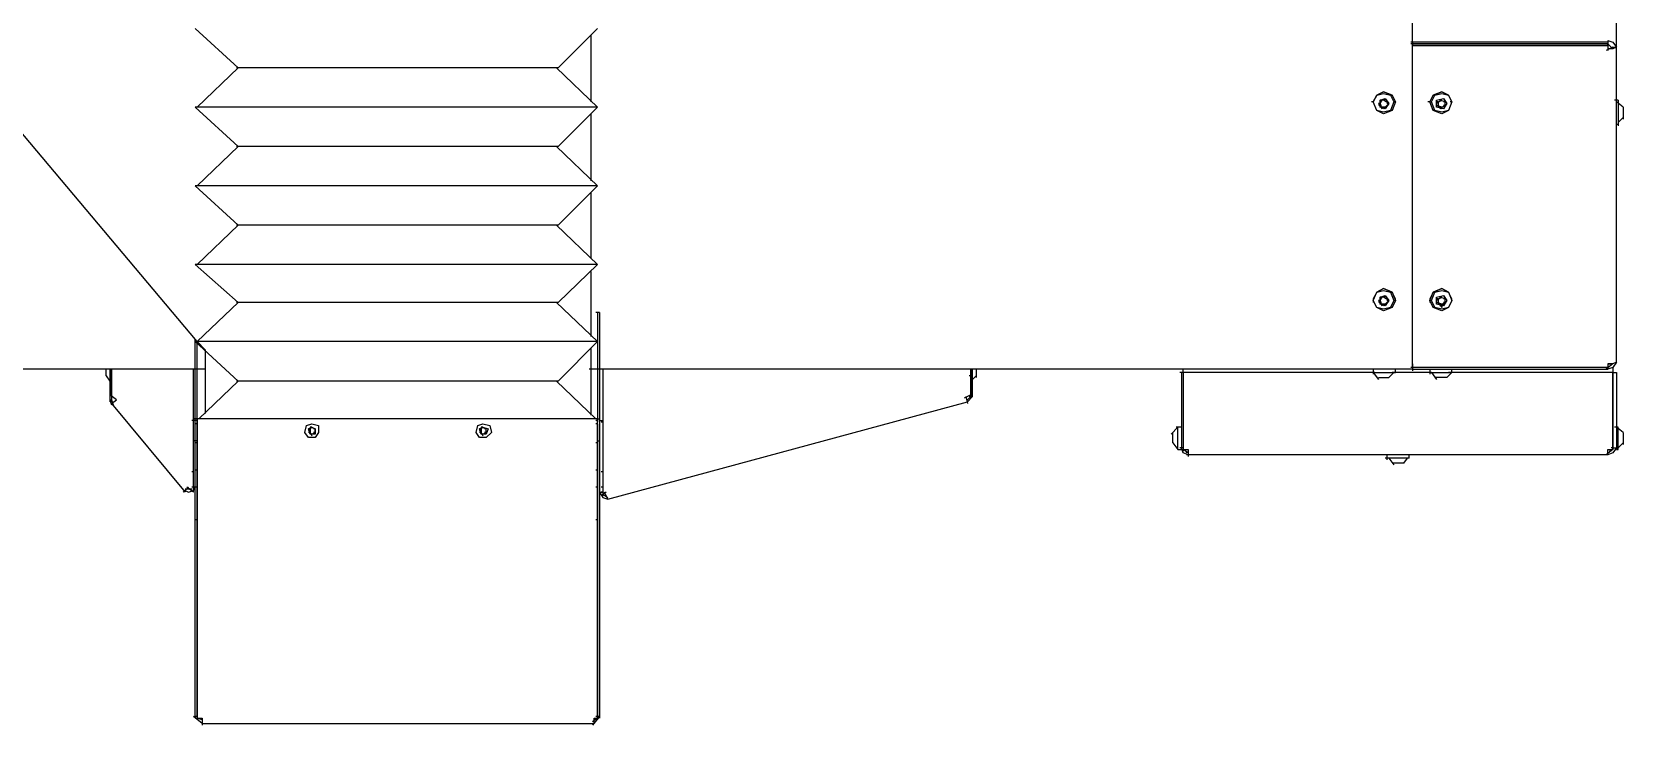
# Model space of a CAD drawing. Header units: inches. Extents: x 13215 to 16529, y 27038 to 34809.
# Drawn here: x 15415 to 16528, y 27038 to 27523 of the extents above; entities that cross this region are included whole.
import ezdxf

# ---------------------------------------------------------------- set-up
doc = ezdxf.new("R2010")
doc.units = ezdxf.units.IN
doc.header["$MEASUREMENT"] = 0
doc.layers.add('MAQUINAS', color=181, linetype='Continuous')

msp = doc.modelspace()

# ---------------------------------------------------------------- linework, layer by layer
at = {"layer": 'MAQUINAS'}
for points in [[(16523.3, 27512.7), (16523.3, 27591.7)], [(16380.7, 27517.5), (16380.7, 27539)], [(15559.1, 27498.3), (15529.1, 27525.9)], [(15783, 27498.3), (15810.6, 27525.9)], [(15805.8, 27521.1), (15805.8, 27474.4)], [(16517.3, 27516.3), (16379.5, 27516.3)], [(16517.3, 27515.1), (16379.5, 27515.1)], [(16380.7, 27516.3), (16380.7, 27517.5)], [(16380.7, 27516.3), (16380.7, 27517.5)], [(16380.7, 27516.3), (16380.7, 27513.9)], [(16380.7, 27511.5), (16380.7, 27516.3)], [(16380.7, 27513.9), (16380.7, 27515.1)], [(16380.7, 27515.1), (16517.3, 27515.1)], [(16380.7, 27513.9), (16517.3, 27513.9)], [(16380.7, 27288.7), (16380.7, 27513.9)], [(16380.7, 27291.1), (16380.7, 27511.5)], [(16419.1, 27515.1), (16417.9, 27515.1)], [(16419.1, 27515.1), (16417.9, 27515.1)], [(16420.3, 27515.1), (16419.1, 27515.1)], [(16520.9, 27512.7), (16516.1, 27510.3)], [(16517.3, 27517.5), (16520.9, 27516.3), (16523.3, 27512.7)], [(16517.3, 27517.5), (16517.3, 27515.1)], [(16517.3, 27516.3), (16517.3, 27513.9)], [(16517.3, 27513.9), (16517.3, 27515.1)], [(16517.3, 27515.1), (16520.9, 27511.5)], [(16517.3, 27513.9), (16517.3, 27510.3)], [(16523.3, 27512.7), (16520.9, 27511.5), (16517.3, 27511.5)], [(16520.9, 27512.7), (16523.3, 27512.7)], [(16523.3, 27292.3), (16523.3, 27512.7)], [(15530.3, 27470.8), (15559.1, 27498.3)], [(15783, 27498.3), (15557.9, 27498.3)], [(15810.6, 27470.8), (15781.9, 27498.3)], [(16368.8, 27474.4), (16366.4, 27479.1), (16360.4, 27481.5), (16355.6, 27479.1), (16353.2, 27474.4)], [(16368.8, 27474.4), (16366.4, 27468.4), (16360.4, 27466), (16355.6, 27468.4), (16353.2, 27474.4), (16355.6, 27479.1), (16360.4, 27481.5), (16366.4, 27479.1), (16368.8, 27474.4)], [(16367.6, 27474.4), (16365.2, 27468.4), (16360.4, 27467.2), (16355.6, 27468.4), (16353.2, 27474.4), (16355.6, 27479.1), (16360.4, 27480.3), (16365.2, 27479.1), (16367.6, 27474.4)], [(16408.3, 27474.4), (16405.9, 27479.1), (16401.1, 27481.5), (16395.1, 27479.1), (16392.7, 27474.4)], [(16392.7, 27474.4), (16395.1, 27479.1), (16401.1, 27481.5), (16405.9, 27479.1), (16408.3, 27474.4), (16405.9, 27468.4), (16401.1, 27466), (16395.1, 27468.4), (16392.7, 27474.4)], [(16408.3, 27474.4), (16405.9, 27468.4), (16401.1, 27467.2), (16396.3, 27468.4), (16393.9, 27474.4), (16396.3, 27479.1), (16401.1, 27480.3), (16405.9, 27479.1), (16408.3, 27474.4)], [(15810.6, 27470.8), (15529.1, 27470.8)], [(15559.1, 27443.2), (15529.1, 27470.8)], [(15783, 27443.2), (15810.6, 27470.8)], [(15805.8, 27466), (15805.8, 27419.3)], [(16353.2, 27474.4), (16352, 27474.4)], [(16359.2, 27475.6), (16356.8, 27472)], [(16359.2, 27475.6), (16356.8, 27472)], [(16358, 27473.2), (16356.8, 27473.2)], [(16359.2, 27470.8), (16356.8, 27473.2)], [(16364, 27473.2), (16361.6, 27469.6), (16358, 27470.8), (16358, 27475.6), (16361.6, 27476.7), (16364, 27473.2)], [(16359.2, 27475.6), (16358, 27475.6)], [(16361.6, 27475.6), (16358, 27475.6)], [(16361.6, 27475.6), (16358, 27475.6)], [(16358, 27473.2), (16359.2, 27469.6)], [(16358, 27473.2), (16359.2, 27469.6)], [(16359.2, 27470.8), (16358, 27470.8)], [(16359.2, 27470.8), (16358, 27470.8)], [(16359.2, 27470.8), (16358, 27470.8)], [(16361.6, 27470.8), (16358, 27470.8)], [(16359.2, 27470.8), (16358, 27470.8)], [(16359.2, 27470.8), (16361.6, 27470.8)], [(16359.2, 27470.8), (16361.6, 27470.8)], [(16361.6, 27475.6), (16360.4, 27475.6)], [(16364, 27473.2), (16360.4, 27475.6)], [(16364, 27473.2), (16360.4, 27475.6)], [(16364, 27473.2), (16360.4, 27469.6)], [(16361.6, 27470.8), (16360.4, 27470.8)], [(16361.6, 27470.8), (16360.4, 27470.8)], [(16361.6, 27470.8), (16360.4, 27470.8)], [(16361.6, 27470.8), (16360.4, 27470.8)], [(16361.6, 27470.8), (16364, 27473.2)], [(16361.6, 27470.8), (16364, 27473.2)], [(16364, 27473.2), (16362.8, 27473.2)], [(16364, 27473.2), (16362.8, 27473.2)], [(16368.8, 27474.4), (16367.6, 27474.4)], [(16392.7, 27474.4), (16391.5, 27474.4)], [(16404.7, 27473.2), (16402.3, 27469.6), (16397.5, 27470.8), (16397.5, 27475.6), (16402.3, 27476.7), (16404.7, 27473.2)], [(16401.1, 27475.6), (16397.5, 27473.2)], [(16401.1, 27475.6), (16397.5, 27473.2)], [(16398.7, 27474.4), (16397.5, 27474.4)], [(16398.7, 27472), (16397.5, 27472)], [(16401.1, 27470.8), (16397.5, 27472)], [(16398.7, 27472), (16397.5, 27472)], [(16398.7, 27474.4), (16398.7, 27470.8)], [(16398.7, 27474.4), (16398.7, 27470.8)], [(16398.7, 27472), (16401.1, 27469.6)], [(16398.7, 27472), (16401.1, 27469.6)], [(16401.1, 27475.6), (16399.9, 27475.6)], [(16403.5, 27474.4), (16399.9, 27475.6)], [(16403.5, 27474.4), (16399.9, 27475.6)], [(16403.5, 27472), (16399.9, 27469.6)], [(16401.1, 27470.8), (16399.9, 27470.8)], [(16401.1, 27470.8), (16399.9, 27470.8)], [(16401.1, 27470.8), (16399.9, 27470.8)], [(16401.1, 27470.8), (16399.9, 27470.8)], [(16401.1, 27470.8), (16403.5, 27472)], [(16401.1, 27470.8), (16403.5, 27472)], [(16403.5, 27474.4), (16402.3, 27474.4)], [(16403.5, 27472), (16402.3, 27472)], [(16403.5, 27472), (16402.3, 27472)], [(16403.5, 27472), (16403.5, 27474.4)], [(16403.5, 27472), (16403.5, 27474.4)], [(16408.3, 27474.4), (16407.1, 27474.4)], [(16524.5, 27475.6), (16522.1, 27475.6)], [(16528.1, 27470.8), (16523.3, 27474.4)], [(16524.5, 27475.6), (16524.5, 27457.6)], [(16528.1, 27470.8), (16528.1, 27462.4)], [(15530.3, 27306.7), (15404.6, 27456.4)], [(16523.3, 27458.8), (16524.5, 27458.8)], [(16524.5, 27460), (16528.1, 27463.6)], [(15530.3, 27415.7), (15559.1, 27443.2)], [(15783, 27443.2), (15557.9, 27443.2)], [(15810.6, 27415.7), (15781.9, 27443.2)], [(15810.6, 27415.7), (15529.1, 27415.7)], [(15559.1, 27388.1), (15529.1, 27415.7)], [(15783, 27388.1), (15810.6, 27415.7)], [(15805.8, 27410.9), (15805.8, 27365.4)], [(15530.3, 27360.6), (15559.1, 27388.1)], [(15783, 27388.1), (15557.9, 27388.1)], [(15810.6, 27360.6), (15781.9, 27388.1)], [(15810.6, 27360.6), (15529.1, 27360.6)], [(15559.1, 27334.2), (15529.1, 27360.6)], [(15783, 27334.2), (15810.6, 27360.6)], [(15805.8, 27355.8), (15805.8, 27310.3)], [(16368.8, 27336.6), (16366.4, 27341.4), (16360.4, 27343.8), (16355.6, 27341.4), (16353.2, 27336.6)], [(16353.2, 27335.4), (16355.6, 27341.4), (16360.4, 27343.8), (16366.4, 27341.4), (16368.8, 27335.4), (16366.4, 27330.6), (16360.4, 27328.2), (16355.6, 27330.6), (16353.2, 27335.4)], [(16408.3, 27336.6), (16405.9, 27341.4), (16401.1, 27343.8), (16395.1, 27341.4), (16392.7, 27336.6)], [(16408.3, 27335.4), (16405.9, 27330.6), (16401.1, 27328.2), (16395.1, 27330.6), (16392.7, 27335.4), (16395.1, 27341.4), (16401.1, 27343.8), (16405.9, 27341.4), (16408.3, 27335.4)], [(15530.3, 27306.7), (15559.1, 27334.2)], [(15783, 27334.2), (15557.9, 27334.2)], [(15810.6, 27306.7), (15781.9, 27334.2)], [(16367.6, 27335.4), (16365.2, 27330.6), (16360.4, 27329.4), (16355.6, 27330.6), (16353.2, 27335.4), (16355.6, 27341.4), (16360.4, 27342.6), (16365.2, 27341.4), (16367.6, 27335.4)], [(16353.2, 27336.6), (16353.2, 27334.2)], [(16359.2, 27337.8), (16356.8, 27334.2)], [(16359.2, 27337.8), (16356.8, 27334.2)], [(16358, 27335.4), (16356.8, 27335.4)], [(16359.2, 27333), (16356.8, 27335.4)], [(16364, 27335.4), (16361.6, 27331.8), (16358, 27333), (16358, 27337.8), (16361.6, 27339), (16364, 27335.4)], [(16359.2, 27337.8), (16358, 27337.8)], [(16361.6, 27337.8), (16358, 27337.8)], [(16361.6, 27337.8), (16358, 27337.8)], [(16358, 27335.4), (16359.2, 27331.8)], [(16358, 27335.4), (16359.2, 27331.8)], [(16359.2, 27333), (16358, 27333)], [(16359.2, 27333), (16358, 27333)], [(16359.2, 27333), (16358, 27333)], [(16361.6, 27333), (16358, 27333)], [(16359.2, 27333), (16358, 27333)], [(16359.2, 27333), (16361.6, 27333)], [(16359.2, 27333), (16361.6, 27333)], [(16361.6, 27337.8), (16360.4, 27337.8)], [(16364, 27335.4), (16360.4, 27337.8)], [(16364, 27335.4), (16360.4, 27337.8)], [(16364, 27335.4), (16360.4, 27331.8)], [(16361.6, 27333), (16360.4, 27333)], [(16361.6, 27333), (16360.4, 27333)], [(16361.6, 27333), (16360.4, 27333)], [(16361.6, 27333), (16360.4, 27333)], [(16361.6, 27333), (16364, 27335.4)], [(16361.6, 27333), (16364, 27335.4)], [(16364, 27335.4), (16362.8, 27335.4)], [(16364, 27335.4), (16362.8, 27335.4)], [(16368.8, 27335.4), (16368.8, 27336.6)], [(16392.7, 27336.6), (16392.7, 27334.2)], [(16408.3, 27335.4), (16405.9, 27330.6), (16401.1, 27329.4), (16396.3, 27330.6), (16393.9, 27335.4), (16396.3, 27341.4), (16401.1, 27342.6), (16405.9, 27341.4), (16408.3, 27335.4)], [(16404.7, 27335.4), (16402.3, 27331.8), (16397.5, 27333), (16397.5, 27337.8), (16402.3, 27339), (16404.7, 27335.4)], [(16401.1, 27337.8), (16397.5, 27335.4)], [(16401.1, 27337.8), (16397.5, 27335.4)], [(16398.7, 27336.6), (16397.5, 27336.6)], [(16398.7, 27334.2), (16397.5, 27334.2)], [(16401.1, 27333), (16397.5, 27334.2)], [(16398.7, 27334.2), (16397.5, 27334.2)], [(16398.7, 27336.6), (16398.7, 27333)], [(16398.7, 27336.6), (16398.7, 27333)], [(16398.7, 27334.2), (16401.1, 27330.6)], [(16398.7, 27334.2), (16401.1, 27330.6)], [(16401.1, 27337.8), (16399.9, 27337.8)], [(16403.5, 27336.6), (16399.9, 27337.8)], [(16403.5, 27336.6), (16399.9, 27337.8)], [(16403.5, 27334.2), (16399.9, 27331.8)], [(16401.1, 27333), (16399.9, 27333)], [(16401.1, 27331.8), (16403.5, 27334.2)], [(16401.1, 27331.8), (16403.5, 27334.2)], [(16401.1, 27333), (16401.1, 27330.6)], [(16401.1, 27333), (16401.1, 27330.6)], [(16403.5, 27336.6), (16402.3, 27336.6)], [(16403.5, 27334.2), (16402.3, 27334.2)], [(16403.5, 27334.2), (16402.3, 27334.2)], [(16403.5, 27334.2), (16403.5, 27336.6)], [(16403.5, 27334.2), (16403.5, 27336.6)], [(16408.3, 27335.4), (16408.3, 27336.6)], [(15810.6, 27327), (15809.4, 27327)], [(15811.8, 27327), (15809.4, 27327)], [(15810.6, 27327), (15810.6, 27251.6)], [(15811.8, 27327), (15810.6, 27327)], [(15811.8, 27327), (15811.8, 27251.6)], [(16401.1, 27331.8), (16399.9, 27331.8)], [(15529.1, 27252.8), (15529.1, 27307.9)], [(15810.6, 27306.7), (15529.1, 27306.7)], [(15559.1, 27279.1), (15529.1, 27306.7)], [(15536.3, 27300.7), (15530.3, 27306.7)], [(15530.3, 27252.8), (15530.3, 27306.7)], [(15536.3, 27256.4), (15536.3, 27300.7)], [(15783, 27279.1), (15810.6, 27306.7)], [(15805.8, 27301.9), (15805.8, 27255.2)], [(15529.1, 27287.5), (14894.3, 27287.5)], [(15466.8, 27282.7), (15466.8, 27287.5)], [(15469.2, 27287.5), (15469.2, 27264.7)], [(15470.4, 27287.5), (15470.4, 27264.7)], [(15470.4, 27269.5), (15470.4, 27287.5)], [(15527.9, 27201.3), (15527.9, 27287.5)], [(15536.3, 27287.5), (15529.1, 27287.5)], [(15810.6, 27287.5), (15804.6, 27287.5)], [(16380.7, 27287.5), (15810.6, 27287.5)], [(15814.2, 27287.5), (15814.2, 27250.4)], [(16071.7, 27268.3), (16071.7, 27287.5)], [(16071.7, 27287.5), (16071.7, 27268.3)], [(16072.9, 27268.3), (16072.9, 27287.5)], [(16075.3, 27287.5), (16075.3, 27281.5)], [(16220.2, 27285.1), (16220.2, 27287.5)], [(16353.2, 27287.5), (16353.2, 27283.9)], [(16368.8, 27285.1), (16368.8, 27287.5)], [(16517.3, 27288.7), (16379.5, 27288.7)], [(16380.7, 27287.5), (16379.5, 27287.5)], [(16380.7, 27291.1), (16380.7, 27286.3)], [(16380.7, 27287.5), (16517.3, 27287.5)], [(16392.7, 27287.5), (16392.7, 27283.9)], [(16408.3, 27285.1), (16408.3, 27287.5)], [(16520.9, 27291.1), (16516.1, 27287.5)], [(16523.3, 27292.3), (16520.9, 27288.7), (16517.3, 27287.5)], [(16523.3, 27292.3), (16520.9, 27291.1), (16517.3, 27291.1)], [(16517.3, 27291.1), (16519.7, 27291.1)], [(16517.3, 27291.1), (16519.7, 27291.1)], [(16517.3, 27291.1), (16517.3, 27287.5)], [(16517.3, 27287.5), (16517.3, 27288.7)], [(16519.7, 27291.1), (16518.5, 27291.1)], [(16520.9, 27288.7), (16520.9, 27283.9)], [(15466.8, 27282.7), (15469.2, 27279.1)], [(15531.5, 27252.8), (15559.1, 27279.1)], [(15783, 27279.1), (15557.9, 27279.1)], [(15809.4, 27252.8), (15781.9, 27279.1)], [(16071.7, 27282.7), (16070.5, 27282.7)], [(16072.9, 27280.3), (16075.3, 27282.7)], [(16220.2, 27285.1), (16217.8, 27285.1)], [(16219, 27285.1), (16219, 27231.2)], [(16354.4, 27285.1), (16219, 27285.1)], [(16220.2, 27285.1), (16219, 27285.1)], [(16354.4, 27285.1), (16219, 27285.1)], [(16220.2, 27285.1), (16220.2, 27231.2)], [(16220.2, 27285.1), (16220.2, 27230)], [(16353.2, 27285.1), (16368.8, 27285.1)], [(16353.2, 27285.1), (16356.8, 27280.3)], [(16356.8, 27281.5), (16364, 27281.5)], [(16364, 27281.5), (16367.6, 27285.1)], [(16393.9, 27285.1), (16366.4, 27285.1)], [(16393.9, 27285.1), (16366.4, 27285.1)], [(16392.7, 27285.1), (16408.3, 27285.1)], [(16393.9, 27285.1), (16397.5, 27280.3)], [(16404.7, 27281.5), (16396.3, 27281.5)], [(16404.7, 27281.5), (16408.3, 27285.1)], [(16520.9, 27285.1), (16405.9, 27285.1)], [(16520.9, 27285.1), (16405.9, 27285.1)], [(16520.9, 27285.1), (16519.7, 27285.1)], [(16520.9, 27231.2), (16520.9, 27285.1)], [(16520.9, 27285.1), (16520.9, 27231.2)], [(16520.9, 27285.1), (16523.3, 27285.1)], [(16523.3, 27285.1), (16523.3, 27231.2)], [(15470.4, 27275.5), (15469.2, 27275.5)], [(15474, 27265.9), (15469.2, 27269.5)], [(15469.2, 27265.9), (15470.4, 27262.4)], [(15469.2, 27265.9), (15470.4, 27265.9)], [(15470.4, 27265.9), (15471.6, 27262.4)], [(15470.4, 27263.5), (15474, 27265.9)], [(16071.7, 27269.5), (16066.9, 27267.1)], [(16068.1, 27268.3), (16069.3, 27263.5)], [(16069.3, 27264.7), (16072.9, 27268.3)], [(16069.3, 27265.9), (16071.7, 27268.3)], [(16072.9, 27268.3), (16070.5, 27268.3)], [(15470.4, 27263.5), (15521.9, 27201.3)], [(15817.8, 27196.5), (16069.3, 27264.7)], [(15527.9, 27251.6), (15526.7, 27251.6)], [(15529.1, 27251.6), (15526.7, 27251.6)], [(15530.3, 27252.8), (15527.9, 27252.8)], [(15527.9, 27204.9), (15527.9, 27251.6)], [(15530.3, 27252.8), (15529.1, 27252.8)], [(15810.6, 27252.8), (15529.1, 27252.8)], [(15529.1, 27237.2), (15529.1, 27252.8)], [(15530.3, 27251.6), (15529.1, 27251.6)], [(15530.3, 27251.6), (15529.1, 27251.6)], [(15530.3, 27249.2), (15529.1, 27249.2)], [(15530.3, 27252.8), (15530.3, 27234.8)], [(15530.3, 27251.6), (15530.3, 27252.8)], [(15530.3, 27249.2), (15530.3, 27251.6)], [(15530.3, 27237.2), (15530.3, 27249.2)], [(15610.6, 27249.2), (15615.4, 27248), (15615.4, 27243.2), (15613, 27239.6), (15608.2, 27239.6), (15605.8, 27243.2), (15607, 27248), (15610.6, 27249.2)], [(15610.6, 27246.8), (15608.2, 27244.4)], [(15610.6, 27246.8), (15608.2, 27244.4)], [(15610.6, 27246.8), (15613, 27245.6), (15613, 27242), (15609.4, 27242), (15608.2, 27245.6), (15610.6, 27246.8)], [(15609.4, 27245.6), (15608.2, 27245.6)], [(15609.4, 27243.2), (15608.2, 27243.2)], [(15610.6, 27246.8), (15609.4, 27246.8)], [(15613, 27245.6), (15609.4, 27246.8)], [(15613, 27245.6), (15609.4, 27246.8)], [(15609.4, 27245.6), (15609.4, 27242)], [(15609.4, 27245.6), (15609.4, 27242)], [(15609.4, 27243.2), (15610.6, 27240.8)], [(15609.4, 27243.2), (15610.6, 27240.8)], [(15610.6, 27242), (15613, 27243.2)], [(15610.6, 27242), (15613, 27243.2)], [(15613, 27245.6), (15611.8, 27245.6)], [(15613, 27243.2), (15611.8, 27243.2)], [(15613, 27243.2), (15613, 27245.6)], [(15613, 27243.2), (15613, 27245.6)], [(15730.3, 27249.2), (15735.1, 27248), (15736.3, 27243.2), (15732.7, 27239.6), (15728, 27239.6), (15725.6, 27243.2), (15726.8, 27248), (15730.3, 27249.2)], [(15730.3, 27246.8), (15728, 27244.4)], [(15730.3, 27246.8), (15728, 27244.4)], [(15730.3, 27246.8), (15733.9, 27245.6), (15732.7, 27242), (15729.1, 27242), (15728, 27245.6), (15730.3, 27246.8)], [(15729.1, 27245.6), (15728, 27245.6)], [(15729.1, 27243.2), (15728, 27243.2)], [(15730.3, 27246.8), (15729.1, 27246.8)], [(15732.7, 27245.6), (15729.1, 27246.8)], [(15732.7, 27245.6), (15729.1, 27246.8)], [(15729.1, 27245.6), (15729.1, 27242)], [(15729.1, 27245.6), (15729.1, 27242)], [(15729.1, 27243.2), (15730.3, 27240.8)], [(15729.1, 27243.2), (15730.3, 27240.8)], [(15730.3, 27242), (15732.7, 27243.2)], [(15730.3, 27242), (15732.7, 27243.2)], [(15732.7, 27245.6), (15731.5, 27245.6)], [(15732.7, 27243.2), (15731.5, 27243.2)], [(15732.7, 27243.2), (15732.7, 27245.6)], [(15732.7, 27243.2), (15732.7, 27245.6)], [(15810.6, 27252.8), (15809.4, 27252.8)], [(15810.6, 27251.6), (15809.4, 27251.6)], [(15810.6, 27251.6), (15809.4, 27251.6)], [(15810.6, 27249.2), (15809.4, 27249.2)], [(15810.6, 27236), (15810.6, 27252.8)], [(15810.6, 27252.8), (15811.8, 27252.8)], [(15810.6, 27252.8), (15810.6, 27250.4)], [(15810.6, 27249.2), (15810.6, 27251.6)], [(15810.6, 27249.2), (15810.6, 27236)], [(15811.8, 27252.8), (15811.8, 27236)], [(15811.8, 27251.6), (15814.2, 27251.6)], [(15814.2, 27250.4), (15813, 27250.4)], [(15814.2, 27251.6), (15814.2, 27198.9)], [(15814.2, 27251.6), (15814.2, 27200.1)], [(16216.6, 27246.8), (16211.8, 27242)], [(16213, 27236), (16213, 27243.2)], [(16219, 27246.8), (16215.4, 27246.8)], [(16216.6, 27231.2), (16216.6, 27246.8)], [(16524.5, 27246.8), (16522.1, 27246.8)], [(16528.1, 27243.2), (16523.3, 27246.8)], [(16524.5, 27231.2), (16524.5, 27246.8)], [(16528.1, 27243.2), (16528.1, 27234.8)], [(15530.3, 27237.2), (15527.9, 27237.2)], [(15529.1, 27044.4), (15529.1, 27237.2)], [(15530.3, 27236), (15529.1, 27236)], [(15530.3, 27236), (15529.1, 27236)], [(15530.3, 27237.2), (15530.3, 27234.8)], [(15530.3, 27044.4), (15530.3, 27237.2)], [(15530.3, 27236), (15530.3, 27042)], [(15610.6, 27242), (15609.4, 27242)], [(15730.3, 27242), (15729.1, 27242)], [(15810.6, 27236), (15809.4, 27236)], [(15810.6, 27236), (15809.4, 27236)], [(15810.6, 27237.2), (15810.6, 27234.8)], [(15810.6, 27237.2), (15810.6, 27043.2)], [(15810.6, 27237.2), (15811.8, 27237.2)], [(15810.6, 27043.2), (15810.6, 27236)], [(15811.8, 27237.2), (15811.8, 27043.2)], [(16213, 27236), (16216.6, 27231.2)], [(16220.2, 27232.4), (16217.8, 27232.4)], [(16219, 27231.2), (16219, 27232.4)], [(16223.8, 27227.6), (16220.2, 27228.8), (16219, 27232.4)], [(16220.2, 27232.4), (16219, 27232.4)], [(16523.3, 27232.4), (16520.9, 27228.8), (16517.3, 27227.6)], [(16520.9, 27232.4), (16519.7, 27232.4)], [(16520.9, 27232.4), (16523.3, 27232.4)], [(16523.3, 27231.2), (16523.3, 27232.4)], [(16524.5, 27232.4), (16528.1, 27236)], [(16216.6, 27231.2), (16219, 27231.2)], [(16223.8, 27228.8), (16220.2, 27231.2)], [(16220.2, 27231.2), (16223.8, 27231.2)], [(16221.4, 27231.2), (16222.6, 27228.8)], [(16517.3, 27227.6), (16222.6, 27227.6)], [(16223.8, 27231.2), (16223.8, 27226.4)], [(16378.3, 27225.2), (16361.6, 27225.2)], [(16362.8, 27227.6), (16362.8, 27224)], [(16364, 27225.2), (16367.6, 27220.4)], [(16374.7, 27221.6), (16366.4, 27221.6)], [(16374.7, 27221.6), (16377.1, 27225.2)], [(16378.3, 27225.2), (16378.3, 27227.6)], [(16520.9, 27231.2), (16516.1, 27227.6)], [(16517.3, 27227.6), (16517.3, 27231.2)], [(16517.3, 27231.2), (16520.9, 27231.2)], [(16518.5, 27230), (16520.9, 27231.2)], [(16523.3, 27231.2), (16524.5, 27231.2)], [(15527.9, 27215.6), (15526.7, 27215.6)], [(15530.3, 27216.8), (15529.1, 27216.8)], [(15810.6, 27216.8), (15809.4, 27216.8)], [(15814.2, 27215.6), (15813, 27215.6)], [(15524.3, 27204.9), (15520.7, 27201.3)], [(15521.9, 27203.7), (15526.7, 27203.7)], [(15521.9, 27202.5), (15524.3, 27201.3), (15527.9, 27202.5)], [(15527.9, 27201.3), (15523.1, 27204.9)], [(15527.9, 27204.9), (15526.7, 27204.9)], [(15529.1, 27204.9), (15526.7, 27204.9)], [(15527.9, 27204.9), (15526.7, 27204.9)], [(15527.9, 27202.5), (15529.1, 27204.9)], [(15530.3, 27204.9), (15529.1, 27204.9)], [(15810.6, 27204.9), (15809.4, 27204.9)], [(15811.8, 27201.3), (15814.2, 27197.7), (15817.8, 27196.5)], [(15811.8, 27201.3), (15814.2, 27201.3)], [(15814.2, 27204.9), (15813, 27204.9)], [(15816.6, 27201.3), (15813, 27198.9)], [(15814.2, 27201.3), (15813, 27201.3)], [(15814.2, 27200.1), (15817.8, 27197.7)], [(15817.8, 27196.5), (15815.4, 27201.3)], [(15530.3, 27182.1), (15529.1, 27182.1)], [(15810.6, 27182.1), (15809.4, 27182.1)], [(15533.9, 27039.6), (15527.9, 27044.4)], [(15530.3, 27044.4), (15529.1, 27044.4)], [(15529.1, 27044.4), (15530.3, 27044.4)], [(15530.3, 27043.2), (15533.9, 27043.2)], [(15533.9, 27042), (15530.3, 27043.2)], [(15533.9, 27043.2), (15533.9, 27038.4)], [(15811.8, 27044.4), (15807, 27038.4)], [(15810.6, 27043.2), (15807, 27040.8)], [(15808.2, 27039.6), (15808.2, 27043.2)], [(15808.2, 27043.2), (15810.6, 27043.2)], [(15810.6, 27044.4), (15809.4, 27044.4)], [(15811.8, 27044.4), (15809.4, 27044.4)], [(15533.9, 27039.6), (15808.2, 27039.6)]]:
    msp.add_lwpolyline(points, dxfattribs=at)

doc.saveas('drawing.dxf')
